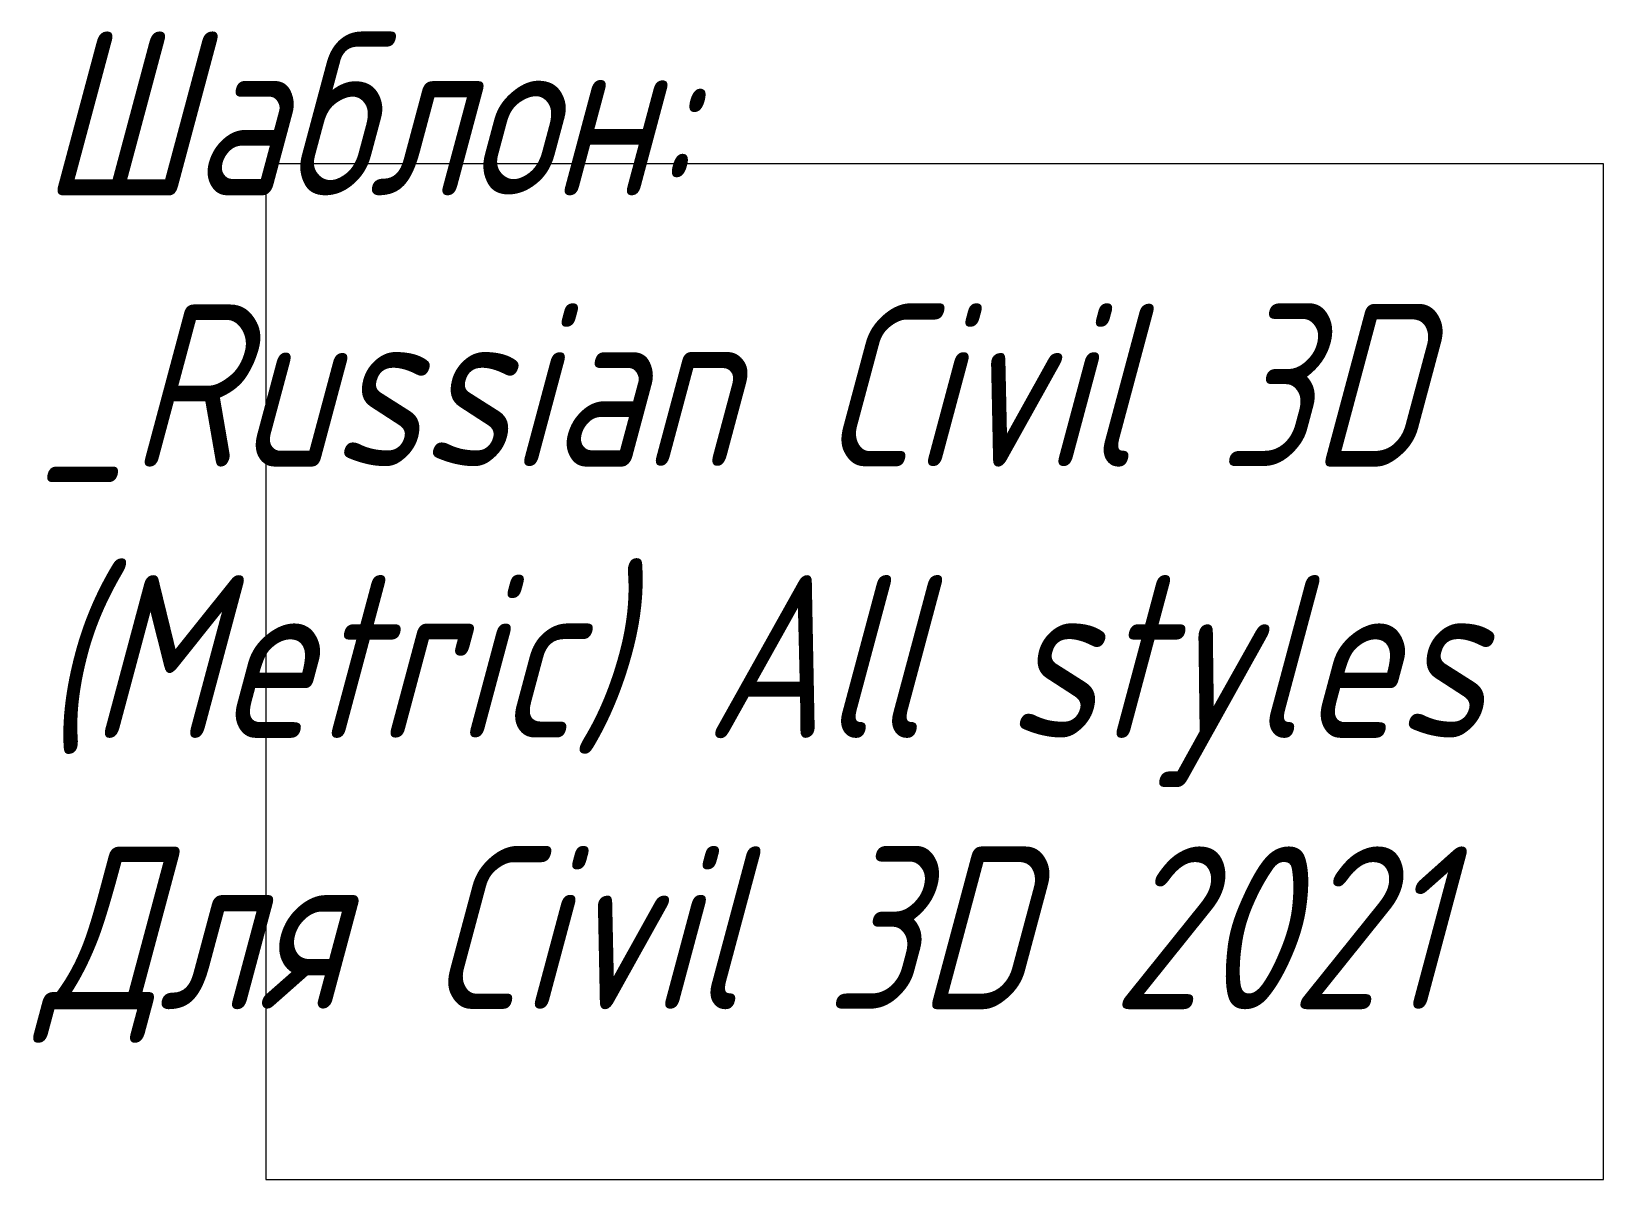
# Paper-space layout 'Лист1' of a CAD drawing. Header units: metres. Extents: x -10 to 231, y 20 to 196.
import ezdxf

# ---------------------------------------------------------------- set-up
doc = ezdxf.new("R2010")
doc.units = ezdxf.units.M
doc.styles.add('Ck_rus', font='isocpeur.ttf', dxfattribs={"width": 0.8, "oblique": 15, "height": 2.5})

psp = doc.layouts.new('Лист1')

# ---------------------------------------------------------------- texts
at = {"linetype": 'Continuous', "insert": (-8.92, 195.69), "char_height": 25, "attachment_point": 1, "style": 'Ck_rus'}
psp.add_mtext_dynamic_manual_height_columns('Шаблон: \\P_Russian Civil 3D (Metric) All styles\\PДля Civil 3D 2021', width=280.8052, gutter_width=12.5, heights=[191.45], dxfattribs=at)

# ---------------------------------------------------------------- viewports
at = {"layer": '0', "linetype": 'Continuous', "view_target_point": (581173.02, 4771490.71)}
psp.add_viewport(center=(128.5, 97.5), size=(205.6, 156), view_center_point=(-580963.02, -4771342.21), view_height=321.8271, dxfattribs=at)

doc.saveas('drawing.dxf')
